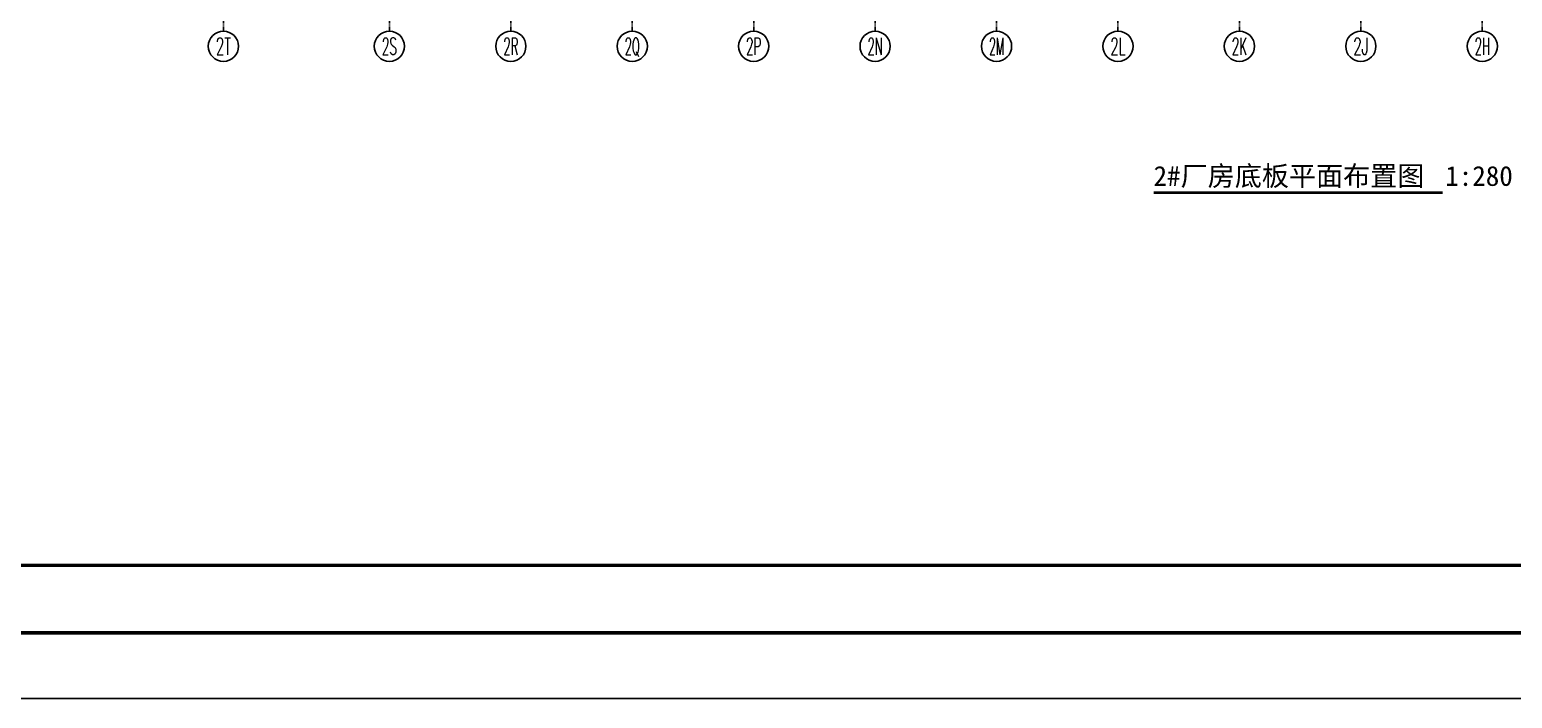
# Model space of a CAD drawing. Extents: x -599358 to 2865263, y -1062760 to 486533.
# Drawn here: x 1306541 to 1416432, y -977180 to -927592 of the extents above; entities that cross this region are included whole.
import ezdxf
from ezdxf.enums import TextEntityAlignment as Align

# ---------------------------------------------------------------- set-up
doc = ezdxf.new("R2010")
doc.units = 0
doc.linetypes.add('CENTER', pattern=[2, 1.25, -0.25, 0.25, -0.25])
for name, color, linetype in [('0-cxFrame', 155, 'Continuous'), ('3符号', 173, 'Continuous'), ('DIM_SYMB', 3, 'Continuous'), ('DOTE', 1, 'CENTER'), ('PUB_TEXT', 7, 'Continuous'), ('屋面板111', 6, 'Continuous')]:
    doc.layers.add(name, color=color, linetype=linetype)
doc.layers.add('0-cxText', color=131, linetype='Continuous', lineweight=25)
doc.styles.add('_TCH_AXIS', font='COMPLEX', dxfattribs={"bigfont": 'GBCBIG'})
doc.styles.add('cx_tuming', font='simhei.ttf')
doc.styles.add('cx_tuqian1', font='宋体.shx')
doc.styles.add('黑体', font='simhei.ttf')

# ---------------------------------------------------------------- blocks, each defined once
blk = doc.blocks.new('卓越-轴号')
blk.add_circle((0, 0), 4)
at = {"color": 0, "style": '_TCH_AXIS', "width": 1.041667, "flags": 8}
blk.add_attdef('A', text='', height=4.48, dxfattribs=at).set_placement((-2, -2.24), (2, -2.24), align=Align.FIT)
blk = doc.blocks.new('TK22.A2 L(Dragon)')
at = {"layer": '0-cxFrame', "color": 7, "const_width": 0.5}
blk.add_lwpolyline([(0, 0), (-594, 0), (-594, 420), (0, 420)], close=True, dxfattribs=at)
at = {"layer": '0-cxFrame', "const_width": 0.5}
blk.add_lwpolyline([(-80, 10), (-574, 10), (-574, 410), (-80, 410)], close=True, dxfattribs=at)
at = {"style": '黑体', "flags": 4}
blk.add_attdef('图幅', text='', height=3.3, dxfattribs=at).set_placement((-40, 3), align=Align.RIGHT)
at = {"layer": '0-cxText', "flags": 4}
for tag, height, style, p in [('建设单位', 3.5, 'cx_tuming', (-45, 240)), ('项目名称', 3.5, 'cx_tuming', (-45, 210)), ('子项名称', 3.5, 'cx_tuming', (-45, 180)), ('工程编号', 3.3, 'cx_tuqian1', (-35, 165)), ('图名1', 3.5, 'cx_tuming', (-45, 87)), ('图名2', 3.5, 'cx_tuming', (-45, 79)), ('图名3', 3.5, 'cx_tuming', (-45, 71)), ('出图日期', 3.3, 'cx_tuqian1', (-39, 60)), ('专业', 3.3, 'cx_tuqian1', (-55, 52)), ('图号', 3.3, 'cx_tuqian1', (-55, 44)), ('版次', 3.3, 'cx_tuqian1', (-20, 44))]:
    blk.add_attdef(tag, text='', height=height, dxfattribs=dict(at, style=style)).set_placement(p, align=Align.MIDDLE)
at = {"layer": 'Defpoints', "color": 6, "flags": 4}
for tag, height, style, p in [('tufu', 3.3, '黑体', (-12, 12)), ('dwfname', 4, 'cx_tuqian1', (-80, 3))]:
    blk.add_attdef(tag, text='', height=height, dxfattribs=dict(at, style=style)).set_placement(p, align=Align.RIGHT)

msp = doc.modelspace()

# ---------------------------------------------------------------- linework, layer by layer
at = {"layer": 'DIM_SYMB', "const_width": 196}
msp.add_lwpolyline([(1389840, -939673.7), (1411279.8, -939673.7)], dxfattribs=at)
at = {"layer": 'DOTE', "ltscale": 280}
for p, q in [((1320903.3, -927706.6), (1320903.3, -832287.9)), ((1333203.3, -927706.6), (1333203.3, -832287.9)), ((1342203.3, -927706.6), (1342203.3, -832287.9)), ((1351203.3, -927706.6), (1351203.3, -832287.9)), ((1360203.3, -927706.6), (1360203.3, -832287.9)), ((1369203.3, -927706.6), (1369203.3, -832287.9)), ((1378203.3, -927706.6), (1378203.3, -832287.9)), ((1387203.3, -927706.6), (1387203.3, -832287.9)), ((1396203.3, -927706.6), (1396203.3, -832287.9)), ((1405203.3, -927706.6), (1405203.3, -832287.9)), ((1414203.3, -927706.6), (1414203.3, -832287.9))]:
    msp.add_line(p, q, dxfattribs=at)
at = {"layer": '屋面板111', "ltscale": 2500}
msp.add_lwpolyline([(-94863.2, -613531.4), (2392855.7, -613531.4), (2392855.7, -977180.1), (-94863.2, -977180.1)], close=True, dxfattribs=at)

# ---------------------------------------------------------------- block references
at = {"layer": '0-cxFrame', "xscale": 500, "yscale": 500, "zscale": 500}
msp.add_blockref('TK22.A2 L(Dragon)', (1551972.4, -972321.5), dxfattribs=at)
at = {"layer": '3符号', "color": 7}
ref = msp.add_blockref('卓越-轴号', (1320903.3, -928826.6), dxfattribs=dict(at, xscale=280, yscale=280, zscale=280))
ref.add_attrib('A', '2T', dxfattribs={"layer": '0', "color": 0, "height": 1254.4, "style": '_TCH_AXIS', "width": 0.535714}).set_placement((1320343.3, -929453.8), (1321463.3, -929453.8), align=Align.FIT)
ref = msp.add_blockref('卓越-轴号', (1333203.3, -928826.6), dxfattribs=dict(at, xscale=280, yscale=280, zscale=280))
ref.add_attrib('A', '2S', dxfattribs={"layer": '0', "color": 0, "height": 1254.4, "style": '_TCH_AXIS', "width": 0.551471}).set_placement((1332643.3, -929453.8), (1333763.3, -929453.8), align=Align.FIT)
ref = msp.add_blockref('卓越-轴号', (1342203.3, -928826.6), dxfattribs=dict(at, xscale=280, yscale=280, zscale=280))
ref.add_attrib('A', '2R', dxfattribs={"layer": '0', "color": 0, "height": 1254.4, "style": '_TCH_AXIS', "width": 0.493421}).set_placement((1341643.3, -929453.8), (1342763.3, -929453.8), align=Align.FIT)
ref = msp.add_blockref('卓越-轴号', (1351203.3, -928826.6), dxfattribs=dict(at, xscale=280, yscale=280, zscale=280))
ref.add_attrib('A', '2Q', dxfattribs={"layer": '0', "color": 0, "height": 1254.4, "style": '_TCH_AXIS', "width": 0.520833}).set_placement((1350643.3, -929453.8), (1351763.3, -929453.8), align=Align.FIT)
ref = msp.add_blockref('卓越-轴号', (1360203.3, -928826.6), dxfattribs=dict(at, xscale=280, yscale=280, zscale=280))
ref.add_attrib('A', '2P', dxfattribs={"layer": '0', "color": 0, "height": 1254.4, "style": '_TCH_AXIS', "width": 0.506757}).set_placement((1359643.3, -929453.8), (1360763.3, -929453.8), align=Align.FIT)
ref = msp.add_blockref('卓越-轴号', (1369203.3, -928826.6), dxfattribs=dict(at, xscale=280, yscale=280, zscale=280))
ref.add_attrib('A', '2N', dxfattribs={"layer": '0', "color": 0, "height": 1254.4, "style": '_TCH_AXIS', "width": 0.480769}).set_placement((1368643.3, -929453.8), (1369763.3, -929453.8), align=Align.FIT)
ref = msp.add_blockref('卓越-轴号', (1378203.3, -928826.6), dxfattribs=dict(at, xscale=280, yscale=280, zscale=280))
ref.add_attrib('A', '2M', dxfattribs={"layer": '0', "color": 0, "height": 1254.4, "style": '_TCH_AXIS', "width": 0.457317}).set_placement((1377643.3, -929453.8), (1378763.3, -929453.8), align=Align.FIT)
ref = msp.add_blockref('卓越-轴号', (1387203.3, -928826.6), dxfattribs=dict(at, xscale=280, yscale=280, zscale=280))
ref.add_attrib('A', '2L', dxfattribs={"layer": '0', "color": 0, "height": 1254.4, "style": '_TCH_AXIS', "width": 0.535714}).set_placement((1386643.3, -929453.8), (1387763.3, -929453.8), align=Align.FIT)
ref = msp.add_blockref('卓越-轴号', (1396203.3, -928826.6), dxfattribs=dict(at, xscale=280, yscale=280, zscale=280))
ref.add_attrib('A', '2K', dxfattribs={"layer": '0', "color": 0, "height": 1254.4, "style": '_TCH_AXIS', "width": 0.480769}).set_placement((1395643.3, -929453.8), (1396763.3, -929453.8), align=Align.FIT)
ref = msp.add_blockref('卓越-轴号', (1405203.3, -928826.6), dxfattribs=dict(at, xscale=280, yscale=280, zscale=280))
ref.add_attrib('A', '2J', dxfattribs={"layer": '0', "color": 0, "height": 1254.4, "style": '_TCH_AXIS', "width": 0.604839}).set_placement((1404643.3, -929453.8), (1405763.3, -929453.8), align=Align.FIT)
ref = msp.add_blockref('卓越-轴号', (1414203.3, -928826.6), dxfattribs=dict(at, xscale=280, yscale=280, zscale=280))
ref.add_attrib('A', '2H', dxfattribs={"layer": '0', "color": 0, "height": 1254.4, "style": '_TCH_AXIS', "width": 0.46875}).set_placement((1413643.3, -929453.8), (1414763.3, -929453.8), align=Align.FIT)

# ---------------------------------------------------------------- texts
at = {"layer": 'PUB_TEXT', "style": '黑体'}
for s, height, p in [('2#厂房底板平面布置图', 1472.068, (1389840, -939177.5)), ('1:280', 1472.07, (1411459.5, -939177.5))]:
    msp.add_text(s, height=height, dxfattribs=at).set_placement(p)

doc.saveas('drawing.dxf')
